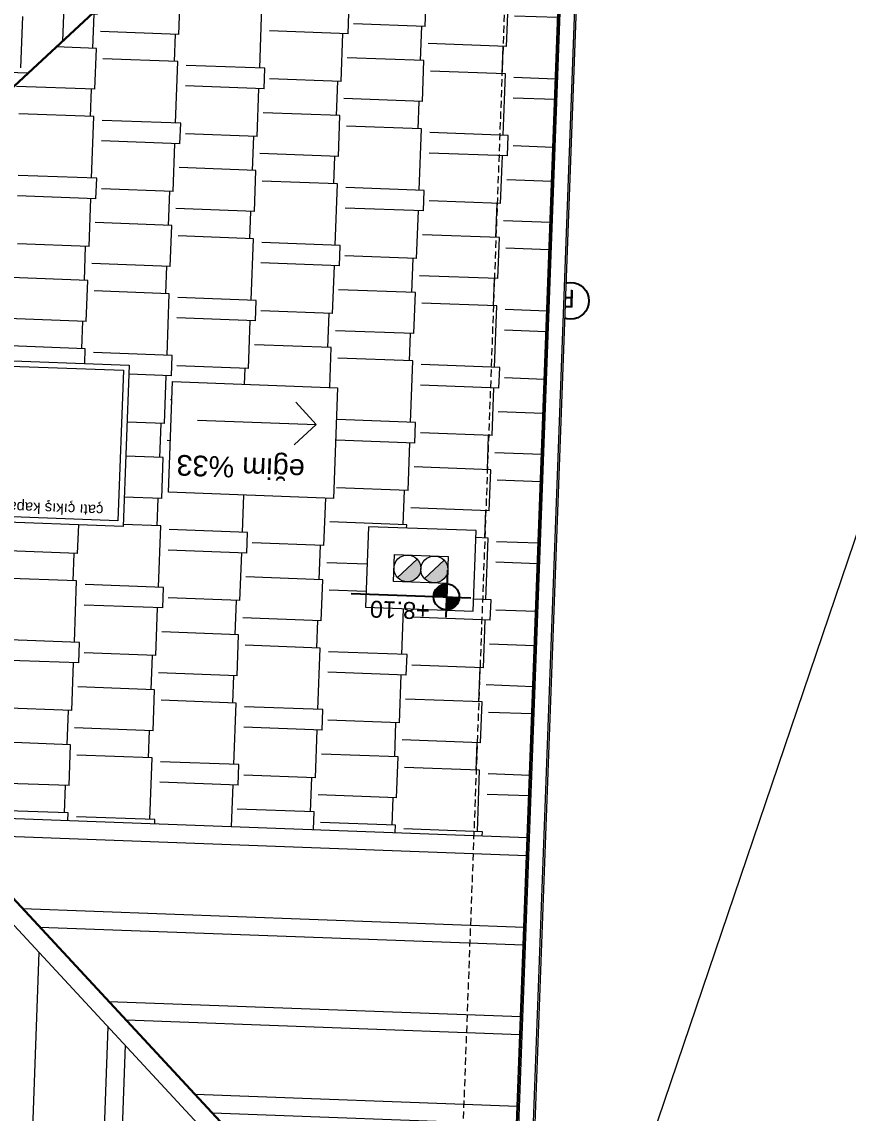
# Model space of a CAD drawing. Header units: centimetres. Extents: x 63871 to 181827, y -95930 to 42199.
# Drawn here: x 170867 to 171328, y 31170 to 31778 of the extents above; entities that cross this region are included whole.
import ezdxf
from ezdxf.enums import TextEntityAlignment as Align

# ---------------------------------------------------------------- set-up
doc = ezdxf.new("R2010")
doc.units = ezdxf.units.CM
doc.linetypes.add('11-021_500-SatisOfisi_220512$0${ Diamond }', pattern=[12, 4, -2, 2, 2, -2])
doc.linetypes.add('Dash', pattern=[6, 3, -3])
for name, color, linetype, lineweight in [('A-AREA-IDEN', 7, 'Continuous', 9), ('A-GLAZ', 151, 'Continuous', 9), ('A-WALL', 12, 'Continuous', 50), ('ARA SINIRLAR', 225, 'Continuous', 15), ('ARM_Pen_No__252', 8, 'Continuous', 18), ('Baca', 82, 'Continuous', 9), ('DUVAR', 7, 'Continuous', 40), ('İz DÜŞÜMÜ', 7, '11-021_500-SatisOfisi_220512$0${ Diamond }', 18), ('OLUK', 222, 'Continuous', 15), ('S-STRS', 31, 'Continuous', 9), ('TARAMA', 251, 'Continuous', 5), ('Çatı', 144, 'Continuous', 30)]:
    doc.layers.add(name, color=color, linetype=linetype, lineweight=lineweight)
doc.layers.add('Bitirme - Duvar', color=7, linetype='Continuous')
doc.layers.add('KOT', color=171, linetype='Continuous')
doc.styles.add('Arial', font='Arial.ttf', dxfattribs={"height": 250})
doc.styles.add('Arial_1', font='Arial.ttf', dxfattribs={"height": 300})
doc.styles.add('MtXpl_Arial_Narrow_1', font='')
doc.styles.add('OLUŞTURULMUŞ_STİL_1', font='Arial.ttf')
doc.styles.add('STYLE1', font='', dxfattribs={"width": 0.55, "height": 0.25})
doc.styles.get('MtXpl_Arial_Narrow_1').set_extended_font_data('Arial Narrow')
doc.styles.get('STYLE1').set_extended_font_data('Arial Tur')

# ---------------------------------------------------------------- blocks, each defined once
blk = doc.blocks.new('*U7')
at = {"layer": 'KOT', "linetype": 'Continuous'}
for p, q in [((531938.5, 4296266.85), (531939.39, 4296267.88)), ((531939.39, 4296267.88), (531940.47, 4296268.73)), ((531940.47, 4296268.73), (531941.68, 4296269.36)), ((531941.68, 4296269.36), (531942.99, 4296269.75)), ((531942.99, 4296269.75), (531944.36, 4296269.88)), ((531944.36, 4296269.88), (531944.36, 4296269.75)), ((531944.36, 4296269.75), (531944.36, 4296269.36)), ((531944.36, 4296269.36), (531944.36, 4296268.73)), ((531944.36, 4296268.73), (531944.36, 4296267.88)), ((531944.36, 4296267.88), (531944.36, 4296266.85)), ((531937.2, 4296263), (531937.38, 4296264.36)), ((531937.38, 4296264.36), (531937.82, 4296265.66)), ((531937.82, 4296265.66), (531938.5, 4296266.85)), ((531944.36, 4296266.85), (531944.36, 4296265.66)), ((531944.36, 4296265.66), (531944.36, 4296264.36)), ((531944.36, 4296264.36), (531944.36, 4296263))]:
    blk.add_line(p, q, dxfattribs=at)
at = {"layer": 'KOT', "linetype": 'Continuous', "extrusion": (0, 0, -1)}
for points in [[(-531939.39, 4296267.88), (-531944.36, 4296266.85), (-531938.5, 4296266.85)], [(-531940.47, 4296268.73), (-531944.36, 4296267.88), (-531939.39, 4296267.88)], [(-531939.39, 4296267.88), (-531944.36, 4296267.88), (-531944.36, 4296266.85)], [(-531941.68, 4296269.36), (-531944.36, 4296268.73), (-531940.47, 4296268.73)], [(-531940.47, 4296268.73), (-531944.36, 4296268.73), (-531944.36, 4296267.88)], [(-531942.99, 4296269.75), (-531944.36, 4296269.36), (-531941.68, 4296269.36)], [(-531941.68, 4296269.36), (-531944.36, 4296269.36), (-531944.36, 4296268.73)], [(-531944.36, 4296269.88), (-531944.36, 4296269.75), (-531942.99, 4296269.75)], [(-531942.99, 4296269.75), (-531944.36, 4296269.75), (-531944.36, 4296269.36)], [(-531937.38, 4296264.36), (-531944.36, 4296263), (-531937.2, 4296263)], [(-531937.82, 4296265.66), (-531944.36, 4296264.36), (-531937.38, 4296264.36)], [(-531937.38, 4296264.36), (-531944.36, 4296264.36), (-531944.36, 4296263)], [(-531938.5, 4296266.85), (-531944.36, 4296265.66), (-531937.82, 4296265.66)], [(-531937.82, 4296265.66), (-531944.36, 4296265.66), (-531944.36, 4296264.36)], [(-531938.5, 4296266.85), (-531944.36, 4296266.85), (-531944.36, 4296265.66)]]:
    blk.add_solid(points, dxfattribs=at)
blk = doc.blocks.new('*U8')
at = {"layer": 'KOT', "linetype": 'Continuous'}
for p, q in [((531944.36, 4296263.14), (531944.36, 4296263.42)), ((531944.36, 4296261.74), (531944.36, 4296263.14)), ((531944.36, 4296260.39), (531944.36, 4296261.74)), ((531951.39, 4296261.74), (531950.98, 4296260.39)), ((531951.52, 4296263.14), (531951.39, 4296261.74)), ((531951.52, 4296263.42), (531951.52, 4296263.14)), ((531944.36, 4296259.15), (531944.36, 4296260.39)), ((531944.36, 4296258.07), (531944.36, 4296259.15)), ((531944.36, 4296257.18), (531944.36, 4296258.07)), ((531944.36, 4296256.51), (531944.36, 4296257.18)), ((531944.36, 4296256.11), (531944.36, 4296256.51)), ((531945.76, 4296256.11), (531944.36, 4296255.97)), ((531944.36, 4296255.97), (531944.36, 4296256.11)), ((531947.1, 4296256.51), (531945.76, 4296256.11)), ((531948.34, 4296257.18), (531947.1, 4296256.51)), ((531949.42, 4296258.07), (531948.34, 4296257.18)), ((531950.32, 4296259.15), (531949.42, 4296258.07)), ((531950.98, 4296260.39), (531950.32, 4296259.15))]:
    blk.add_line(p, q, dxfattribs=at)
at = {"layer": 'KOT', "linetype": 'Continuous', "extrusion": (0, 0, -1)}
for points in [[(-531944.36, 4296263.42), (-531951.52, 4296263.14), (-531944.36, 4296263.14)], [(-531944.36, 4296263.42), (-531951.52, 4296263.42), (-531951.52, 4296263.14)], [(-531944.36, 4296263.14), (-531951.39, 4296261.74), (-531944.36, 4296261.74)], [(-531944.36, 4296263.14), (-531951.52, 4296263.14), (-531951.39, 4296261.74)], [(-531944.36, 4296261.74), (-531950.98, 4296260.39), (-531944.36, 4296260.39)], [(-531944.36, 4296261.74), (-531951.39, 4296261.74), (-531950.98, 4296260.39)], [(-531944.36, 4296260.39), (-531950.32, 4296259.15), (-531944.36, 4296259.15)], [(-531944.36, 4296260.39), (-531950.98, 4296260.39), (-531950.32, 4296259.15)], [(-531944.36, 4296259.15), (-531949.42, 4296258.07), (-531944.36, 4296258.07)], [(-531944.36, 4296259.15), (-531950.32, 4296259.15), (-531949.42, 4296258.07)], [(-531944.36, 4296258.07), (-531948.34, 4296257.18), (-531944.36, 4296257.18)], [(-531944.36, 4296258.07), (-531949.42, 4296258.07), (-531948.34, 4296257.18)], [(-531944.36, 4296257.18), (-531947.1, 4296256.51), (-531944.36, 4296256.51)], [(-531944.36, 4296257.18), (-531948.34, 4296257.18), (-531947.1, 4296256.51)], [(-531944.36, 4296256.51), (-531945.76, 4296256.11), (-531944.36, 4296256.11)], [(-531944.36, 4296256.51), (-531947.1, 4296256.51), (-531945.76, 4296256.11)], [(-531944.36, 4296256.11), (-531945.76, 4296256.11), (-531944.36, 4296255.97)]]:
    blk.add_solid(points, dxfattribs=at)
blk = doc.blocks.new('asdf')
at = {"layer": 'KOT'}
for p, q in [((435094.33, 4281336.77), (435094.33, 4281362.83)), ((435080.69, 4281351.86), (435147.51, 4281351.86))]:
    blk.add_line(p, q, dxfattribs=at)
blk.add_circle((435094.33, 4281351.57), 7.17, dxfattribs=at)
at = {"layer": 'KOT', "linetype": 'Continuous'}
for name, p in [('*U7', (-96850.02, -14911.15)), ('*U8', (-96850.02, -14911.57))]:
    blk.add_blockref(name, p, dxfattribs=at)
blk = doc.blocks.new('afadfa')
at = {"layer": 'Baca'}
h = blk.add_hatch(color=0, dxfattribs=at)
h.dxf.hatch_style = 1
h.paths.add_polyline_path([(525548.61, 4261233.83, 0.670516), (525535.77, 4261228.56, 0.199315), (525537.97, 4261223.25)])
h = blk.add_hatch(color=0, dxfattribs=at)
h.dxf.hatch_style = 1
h.paths.add_polyline_path([(525563.68, 4261233.75, 0.675614), (525550.77, 4261228.56, 0.202965), (525553.05, 4261223.18)])
for p, q in [((525537.97, 4261223.25), (525548.61, 4261233.83)), ((525553.05, 4261223.18), (525563.68, 4261233.75))]:
    blk.add_line(p, q, dxfattribs=at)
blk.add_lwpolyline([(525535.77, 4261236.11), (525565.77, 4261236.05), (525565.77, 4261220.99), (525535.77, 4261221.06)], close=True, dxfattribs=at)
for centre in [(525543.27, 4261228.56), (525558.27, 4261228.56)]:
    blk.add_circle(centre, 7.5, dxfattribs=at)
blk = doc.blocks.new('HRD')
at = {"layer": 'ARM_Pen_No__252'}
h = blk.add_hatch(dxfattribs=at)
h.set_pattern_fill('AR-B816', color=256, scale=0.09)
h.set_pattern_definition([(0, (-39959.2, 0), (0, 18.288), []), (90, (-39959.2, 0), (-18.288, 18.288), [18.288, -18.288])])
h.paths.add_polyline_path([(154149.63, 35592.48), (154149.63, 35503.48), (154219.63, 35503.48), (154219.63, 35483.24), (154324.63, 35483.24), (154324.63, 35692.48), (154369.63, 35692.48), (154369.63, 35927.48), (154369.63, 35927.48), (154369.63, 36097.48), (154369.63, 36177.48), (154254.63, 36177.48), (153954.63, 36177.48), (153839.63, 36177.48), (153839.63, 35897.6), (153869.63, 35897.54), (153869.63, 35882.48), (154019.63, 35882.48), (154019.63, 35872.48), (154019.63, 35833.25, -0.444416), (154030.45, 35823.48, -0.444416), (154019.63, 35813.72), (154019.63, 35773.48), (153939.63, 35773.48), (153939.63, 35692.48), (154019.63, 35692.48), (154019.63, 35687.48), (154019.63, 35633.7), (154020.63, 35632.93), (154019.63, 35631.47), (154019.63, 35592.48), (154019.63, 35582.48), (153989.63, 35582.48), (153989.63, 35577.48), (153989.63, 35497.48), (153989.63, 35437.48), (153994.63, 35437.48), (154094.63, 35437.48), (154139.63, 35437.48), (154139.63, 35592.48)])
at = {"layer": 'A-GLAZ', "ltscale": 3}
for p, q in [((153954.63, 36177.48), (153954.63, 36197.48)), ((153954.63, 36197.48), (153959.63, 36197.48)), ((154254.63, 36197.48), (153954.63, 36197.48)), ((153959.63, 36197.48), (153959.63, 36177.48)), ((153959.63, 36187.48), (154109.63, 36187.48)), ((153959.63, 36187.48), (153964.63, 36187.48)), ((153964.63, 36187.48), (153964.63, 36182.48)), ((154104.63, 36184.98), (153964.63, 36184.98)), ((154109.63, 36182.48), (153959.63, 36182.48)), ((153959.63, 36177.48), (153954.63, 36177.48)), ((154254.63, 36177.48), (153954.63, 36177.48)), ((153839.63, 35782.48), (153819.63, 35782.48)), ((153819.63, 35782.48), (153819.63, 35777.48)), ((153819.63, 35782.48), (153819.63, 35692.48)), ((153819.63, 35777.48), (153839.63, 35777.48)), ((153824.63, 35732.48), (153824.63, 35777.48)), ((153824.63, 35777.48), (153824.63, 35772.48)), ((153829.63, 35777.48), (153829.63, 35732.48)), ((153839.63, 35777.48), (153839.63, 35782.48)), ((153839.63, 35782.48), (153839.63, 35692.48)), ((153824.63, 35772.48), (153829.63, 35772.48)), ((153827.13, 35772.48), (153827.13, 35737.48)), ((153829.63, 35697.48), (153829.63, 35742.48)), ((153829.63, 35742.48), (153834.63, 35742.48)), ((153834.63, 35742.48), (153834.63, 35697.48)), ((153829.63, 35737.48), (153824.63, 35737.48)), ((153829.63, 35737.48), (153834.63, 35737.48)), ((153832.13, 35737.48), (153832.13, 35702.48)), ((153829.63, 35732.48), (153824.63, 35732.48)), ((153819.63, 35692.48), (153819.63, 35697.48)), ((153819.63, 35697.48), (153839.63, 35697.48)), ((153829.63, 35697.48), (153829.63, 35702.48)), ((153829.63, 35702.48), (153834.63, 35702.48)), ((153839.63, 35697.48), (153839.63, 35692.48)), ((153839.63, 35692.48), (153819.63, 35692.48))]:
    blk.add_line(p, q, dxfattribs=at)
at = {"layer": 'A-WALL', "lineweight": 53}
for p, q in [((153819.63, 35782.48), (153819.63, 36197.48)), ((153839.63, 36177.48), (153839.63, 35882.48)), ((153954.63, 36177.48), (153839.63, 36177.48)), ((154019.63, 35882.48), (153839.63, 35882.48)), ((154019.63, 35872.48), (154019.63, 35882.48)), ((153839.63, 35872.48), (153839.63, 35782.48)), ((154019.63, 35872.48), (153839.63, 35872.48)), ((153819.63, 35417.48), (153819.63, 35692.48)), ((153819.63, 35692.48), (153839.63, 35692.48)), ((153839.63, 35692.48), (153839.63, 35592.48)), ((153839.63, 35592.48), (154019.63, 35592.48)), ((154019.63, 35592.48), (154019.63, 35582.48))]:
    blk.add_line(p, q, dxfattribs=at)
at = {"layer": 'A-WALL', "lineweight": 50}
for p, q in [((153954.63, 36197.48), (153954.63, 36177.48)), ((153839.63, 35782.48), (153819.63, 35782.48))]:
    blk.add_line(p, q, dxfattribs=at)
at = {"layer": 'Bitirme - Duvar', "color": 161, "linetype": 'Continuous', "lineweight": 25}
blk.add_line((153786.93, 35737.48), (153834.43, 35737.48), dxfattribs=at)
blk.add_circle((153776.71, 35737.48), 10.23, dxfattribs=at)
at = {"layer": 'İz DÜŞÜMÜ'}
blk.add_lwpolyline([(153819.63, 36347.48), (154419.63, 36347.49), (154419.63, 35292.49), (154159.63, 35292.49), (154159.63, 35357.48), (153819.63, 35357.48), (153819.63, 36347.48)], dxfattribs=at)
at = {"layer": 'S-STRS', "linetype": 'Dash'}
for p, q in [((153931.94, 35776.94), (153839.63, 35869.24)), ((153936.63, 35779.48), (153890.13, 35872.48)), ((153936.63, 35786.19), (153936.63, 35872.48)), ((153963.63, 35779.48), (153963.63, 35872.48)), ((153990.63, 35779.48), (153990.63, 35872.48)), ((153932.3, 35773.48), (153839.63, 35815.06)), ((153934.67, 35770.48), (153839.63, 35770.48)), ((153934.75, 35743.48), (153839.63, 35743.48)), ((153934.84, 35716.48), (153839.63, 35716.48)), ((153934.93, 35690.37), (153839.63, 35647.62)), ((153932.95, 35689.48), (153839.63, 35689.48)), ((153934.94, 35687.79), (153839.63, 35592.48)), ((153933.67, 35686.52), (153840.86, 35644.89)), ((153937.13, 35687.48), (153889.63, 35592.48)), ((153939.63, 35685.78), (153892.99, 35592.48)), ((153939.63, 35687.48), (153939.63, 35592.48)), ((153942.63, 35687.48), (153942.63, 35592.48)), ((153966.63, 35687.48), (153966.63, 35592.48)), ((153969.63, 35687.48), (153969.63, 35592.48)), ((153993.63, 35687.48), (153993.63, 35592.48)), ((153996.63, 35687.48), (153996.63, 35592.48)), ((153935.39, 35684), (153843.88, 35592.48))]:
    blk.add_line(p, q, dxfattribs=at)
at = {"layer": 'S-STRS'}
for p, q in [((153934.64, 35778.48), (153840.63, 35872.48)), ((153939.99, 35779.48), (153893.49, 35872.48)), ((153939.63, 35872.48), (153939.63, 35780.19)), ((153966.63, 35779.48), (153966.63, 35872.48)), ((153993.63, 35779.48), (153993.63, 35872.48)), ((154019.63, 35773.48), (154019.63, 35872.48)), ((153889.63, 35823.48), (153889.63, 35632.93)), ((154019.63, 35823.48), (153889.63, 35823.48)), ((153934.65, 35775.72), (153839.63, 35818.35)), ((154019.63, 35779.48), (153934.64, 35779.48)), ((153934.94, 35687.48), (153934.64, 35779.48)), ((153934.66, 35773.48), (153839.63, 35773.48)), ((153939.63, 35773.48), (153939.63, 35692.48)), ((154019.63, 35773.48), (153939.63, 35773.48)), ((153934.74, 35746.48), (153839.63, 35746.48)), ((153934.83, 35719.48), (153839.63, 35719.48)), ((153934.92, 35692.48), (153839.63, 35692.48)), ((154019.63, 35692.48), (153939.63, 35692.48)), ((154019.63, 35692.48), (154019.63, 35687.48)), ((153934.94, 35687.48), (154019.63, 35687.48)), ((154020.63, 35632.93), (154005.64, 35644.41)), ((154020.63, 35632.93), (153889.63, 35632.93)), ((154020.63, 35632.93), (154008.78, 35615.63)), ((154019.63, 35593.02), (154019.63, 35592.48))]:
    blk.add_line(p, q, dxfattribs=at)
at = {"layer": 'S-STRS', "linetype": 'Dash'}
for points in [[(154017.63, 35779.48), (154017.63, 35872.48)], [(154017.63, 35592.48), (154017.63, 35687.48)], [(154019.63, 35592.48), (154019.63, 35687.48)]]:
    blk.add_lwpolyline(points, dxfattribs=at)
at = {"layer": 'S-STRS'}
blk.add_circle((154020.63, 35823.48), 9.82, dxfattribs=at)
at = {"layer": 'Baca'}
blk.add_blockref('afadfa', (-371696.14, -4225338.51), dxfattribs=at)
at = {"layer": 'DUVAR'}
blk.add_blockref('asdf', (-281104.75, -4245366.95), dxfattribs=at)
at = {"style": 'MtXpl_Arial_Narrow_1'}
for s, p in [('Döş', (153981.93, 36038.63)), (': Lamine parke', (153999.93, 36038.62)), ('Tav: Sıva+Boya', (153982.37, 36025.58)), ('Duv: Sıva+Boya', (153981.89, 36012.53))]:
    blk.add_text(s, height=8.316, rotation=359.95698, dxfattribs=at).set_placement(p)
at = {"layer": 'A-AREA-IDEN', "width": 224.1999, "attachment_point": 2, "line_spacing_factor": 0.941778, "style": 'Arial'}
for s, insert, char_height in [('SALON & MUTFAK', (154081.66, 36095.88), 16.4692), ('33 m²', (154010.7, 36072.58), 16.469)]:
    blk.add_mtext(s, dxfattribs=dict(at, insert=insert, char_height=char_height))
at = {"layer": 'Bitirme - Duvar', "linetype": 'Continuous', "char_height": 10, "attachment_point": 7, "style": 'OLUŞTURULMUŞ_STİL_1'}
for s, insert in [('\\A1;90', (153794.5, 35741.48)), ('\\A1;P', (153774.38, 35731.36)), ('\\A1;270', (153794.5, 35721.48))]:
    blk.add_mtext(s, dxfattribs=dict(at, insert=insert))
at = {"layer": 'KOT', "style": 'Arial_1'}
blk.add_text('+0.50', height=9.45, dxfattribs=at).set_placement((154002.17, 35988.95))
at = {"layer": 'S-STRS', "style": 'STYLE1', "text_generation_flag": 6, "width": 0.55}
for s, p in [('5', (153896.57, 35828.3)), ('1', (154003.15, 35828.76)), ('4', (153921.38, 35827.87)), ('3', (153950.49, 35826.93)), ('2', (153976.29, 35827.8)), ('6', (153878.58, 35802.91)), ('7', (153878.84, 35776.1)), ('8', (153875.13, 35749.76)), ('9', (153875.94, 35725.08)), ('10', (153870.67, 35697.98)), ('11', (153871.56, 35669.05)), ('12', (153873.77, 35641.39)), ('13', (153885.31, 35613.83)), ('14', (153917.77, 35613.22)), ('15', (153951.29, 35615.09)), ('16', (153976.64, 35614.2)), ('17', (153999.56, 35613.36)), ('18', (154025.14, 35613.05))]:
    blk.add_text(s, height=15.36, rotation=180, dxfattribs=at).set_placement(p)
at = {"layer": 'S-STRS', "style": 'STYLE1'}
blk.add_text('18 x 16.66cm', height=9.5148, rotation=270, dxfattribs=at).set_placement((153943.4, 35773.48))
blk = doc.blocks.new('çatı planı')
blk.add_wipeout([(-680, -1060), (-680, 0), (0, 0), (0, -1125), (-340, -1125), (-340, -1060)]).dxf.layer = 'OLUK'
at = {"layer": 'KOT'}
h = blk.add_hatch(color=256, dxfattribs=at)
h.dxf.hatch_style = 1
h.paths.add_polyline_path([(-619.84, -465.68, 0.402561), (-627, -472.56), (-619.84, -472.56)])
h = blk.add_hatch(color=256, dxfattribs=at)
h.dxf.hatch_style = 1
h.paths.add_polyline_path([(-612.67, -472.43, 0.009987), (-612.68, -472.14), (-619.84, -472.14), (-619.84, -479.59, 0.414214)])
at = {"layer": 'Çatı', "lineweight": 15}
h = blk.add_hatch(dxfattribs=at)
h.set_pattern_fill('AR-RSHKE', color=251, scale=0.15, angle=270)
h.set_pattern_definition([(270, (-196861.627, -36377.483), (45.72, -97.155), [22.86, -19.05, 26.67, -11.43, 34.29, -15.24]), (270, (-196859.72, -36400.343), (45.72, -97.155), [19.05, -72.39, 15.24, -22.86]), (270, (-196864.484, -36446.063), (45.72, -97.155), [11.43, -118.11]), (0, (-196861.627, -36377.483), (45.72, 32.385), [43.815, -139.065]), (0, (-196861.627, -36400.343), (45.72, 32.385), [42.8625, -140.0175]), (0, (-196861.627, -36419.393), (45.72, 32.385), [40.005, -142.875]), (0, (-196864.484, -36446.063), (45.72, 32.385), [43.815, -139.065]), (0, (-196864.484, -36457.493), (45.72, 32.385), [43.815, -139.065]), (0, (-196861.627, -36491.783), (45.72, 32.385), [41.91, -140.97])])
h.paths.add_polyline_path([(-340, -340), (-670, -340), (-670, -1050), (-340, -720)])
h.paths.add_polyline_path([(-554.79, -586.74), (-554.79, -524.95), (-462.64, -524.95), (-462.64, -586.74)], flags=16)
h.paths.add_polyline_path([(-438.13, -595), (-438.13, -505), (-358.13, -505), (-358.13, -595)], flags=16)
h.paths.add_polyline_path([(-435.13, -592), (-435.13, -508), (-361.13, -508), (-361.13, -592)], flags=0)
h.paths.add_polyline_path([(-575, -509.93), (-635, -509.93), (-635, -464.95), (-575, -464.95)], flags=16)
h.paths.add_polyline_path([(-590, -495), (-620, -494.93), (-620, -479.88), (-590, -479.95)], flags=0)
h.paths.add_polyline_path([(-605, -487.43, -1), (-620, -487.43, -1), (-605, -487.43, -1), (-590, -487.43, -1)], flags=0)
h.paths.add_polyline_path([(-540.96, -552.31), (-463.64, -552.31), (-463.64, -528.57), (-540.96, -528.57)], flags=8)
h.paths.add_polyline_path([(-428.72, -520.12), (-364.78, -520.12), (-364.78, -508.56), (-428.72, -508.56)], flags=8)
h = blk.add_hatch(dxfattribs=at)
h.set_pattern_fill('AR-RSHKE', color=251, scale=0.15)
h.set_pattern_definition([(0, (-196861.627, -36377.483), (97.155, 45.72), [22.86, -19.05, 26.67, -11.43, 34.29, -15.24]), (0, (-196838.767, -36375.58), (97.155, 45.72), [19.05, -72.39, 15.24, -22.86]), (0, (-196793.047, -36380.34), (97.155, 45.72), [11.43, -118.11]), (90, (-196861.627, -36377.483), (-32.385, 45.72), [43.815, -139.065]), (90, (-196838.767, -36377.483), (-32.385, 45.72), [42.8625, -140.0175]), (90, (-196819.717, -36377.483), (-32.385, 45.72), [40.005, -142.875]), (90, (-196793.047, -36380.34), (-32.385, 45.72), [43.815, -139.065]), (90, (-196781.617, -36380.34), (-32.385, 45.72), [43.815, -139.065]), (90, (-196747.327, -36377.483), (-32.385, 45.72), [41.91, -140.97])])
h.paths.add_polyline_path([(-170, -890), (-340, -720), (-670, -1050), (-330, -1050)])
h.paths.add_polyline_path([(-267.06, -910.01), (-267.06, -954.99), (-327.06, -954.99), (-327.06, -910.01)], flags=16)
h.paths.add_polyline_path([(-280, -925.01), (-280, -940.07), (-310, -940), (-310, -924.95)], flags=0)
h.paths.add_polyline_path([(-280, -932.5, -1), (-295, -932.5, -1), (-310, -932.5, -1), (-295, -932.5, -1)], flags=0)
h.paths.add_polyline_path([(-311.07, -879.18), (-372.85, -879.18), (-372.85, -787.02), (-311.07, -787.02)], flags=16)
h.paths.add_polyline_path([(-345.5, -865.35), (-345.5, -788.02), (-369.24, -788.02), (-369.24, -865.35)], flags=8)
h.paths.add_polyline_path([(-637.61, -1017.24), (-596.53, -1017.27), (-596.52, -1002.03), (-637.6, -1002)], flags=25)
at = {"layer": 'A-AREA-IDEN'}
for p, q in [((-543.69, -565.83), (-531.8, -553.95)), ((-477.4, -565.83), (-543.69, -565.83)), ((-543.69, -565.83), (-531.8, -577.72))]:
    blk.add_line(p, q, dxfattribs=at)
for points in [[(-438.13, -505), (-358.13, -505), (-358.13, -595), (-438.13, -595)], [(-435.13, -508), (-361.13, -508), (-361.13, -592), (-435.13, -592)], [(-462.64, -586.74), (-554.79, -586.74), (-554.79, -524.95), (-462.64, -524.95)]]:
    blk.add_lwpolyline(points, close=True, dxfattribs=at)
at = {"layer": 'Baca'}
blk.add_lwpolyline([(-635, -509.93), (-575, -509.93), (-575, -464.95), (-635, -464.95)], close=True, dxfattribs=at)
at = {"layer": 'İz DÜŞÜMÜ'}
blk.add_lwpolyline([(-300, -1020), (-300, -960), (-40, -960), (-40, -1085), (-300, -1085), (-300, -1020), (-640, -1020), (-640, -30), (-300, -30), (-300, -180), (-40, -180), (-40, -1095)], dxfattribs=at)
at = {"layer": 'KOT'}
for p, q in [((-619.84, -487.23), (-619.84, -461.16)), ((-633.49, -472.14), (-566.67, -472.14))]:
    blk.add_line(p, q, dxfattribs=at)
blk.add_circle((-619.84, -472.43), 7.17, dxfattribs=at)
at = {"layer": 'OLUK'}
for points in [[(-340, -1125), (-340, -1060), (-680, -1060), (-680, 0), (0, 0), (0, -1125)], [(-339, -1124), (-339, -1059), (-679, -1059), (-679, -1), (-1, -1), (-1, -1124)], [(-331, -1116), (-331, -1051), (-671, -1051), (-671, -9), (-9, -9), (-9, -1116)]]:
    blk.add_lwpolyline(points, close=True, dxfattribs=at)
at = {"layer": 'TARAMA'}
for p, q in [((-340, -340), (-670, -10)), ((-655.86, -10), (-340, -325.86)), ((-450, -215.86), (-450, -10)), ((-440, -225.86), (-440, -10)), ((-400, -265.86), (-400, -10)), ((-500, -180), (-670, -180)), ((-490, -190), (-670, -190)), ((-450, -230), (-670, -230)), ((-440, -240), (-670, -240)), ((-400, -280), (-670, -280)), ((-390, -290), (-670, -290)), ((-350, -330), (-670, -330)), ((-340, -340), (-670, -340))]:
    blk.add_line(p, q, dxfattribs=at)
at = {"layer": 'Çatı'}
for p, q in [((-670, -10), (-340, -340)), ((-340, -720), (-670, -1050))]:
    blk.add_line(p, q, dxfattribs=at)
blk.add_lwpolyline([(-330, -1115), (-330, -1050), (-670, -1050), (-670, -10), (-10, -10), (-10, -1115)], close=True, dxfattribs=at)
at = {"layer": 'Baca'}
blk.add_blockref('afadfa', (-526155.77, -4261715.99), dxfattribs=at)
at = {"layer": 'A-AREA-IDEN', "style": 'Arial_1'}
blk.add_text('çatı çıkış kapağı', height=5.9535, dxfattribs=at).set_placement((-396.75, -516.44), align=Align.CENTER)
at = {"layer": 'A-AREA-IDEN', "insert": (-502.37, -534.5), "char_height": 11.52, "width": 136.2867, "attachment_point": 2, "line_spacing_factor": 0.941778, "style": 'Arial'}
blk.add_mtext('eğim %33', dxfattribs=at)
at = {"layer": 'KOT', "insert": (-594.11, -459.35), "char_height": 9.45, "width": 57.6964, "attachment_point": 2, "line_spacing_factor": 0.941778, "style": 'Arial_1'}
blk.add_mtext('+8.10', dxfattribs=at)
blk = doc.blocks.new('VAZİYET PLANI')
at = {"layer": 'ARA SINIRLAR'}
blk.add_line((-4118.69, 23929.04), (-9057.41, 9376.77), dxfattribs=at)
at = {"rotation": 177.873189238168}
blk.add_blockref('HRD', (148218.83, 46698.76), dxfattribs=at)
at = {"layer": 'OLUK', "rotation": 177.8731895439683}
blk.add_blockref('çatı planı', (-7484.42, 16078.53), dxfattribs=at)

msp = doc.modelspace()

# ---------------------------------------------------------------- block references
at = {"layer": 'OLUK'}
msp.add_blockref('VAZİYET PLANI', (177951.86, 14930.11), dxfattribs=at)

doc.saveas('drawing.dxf')
